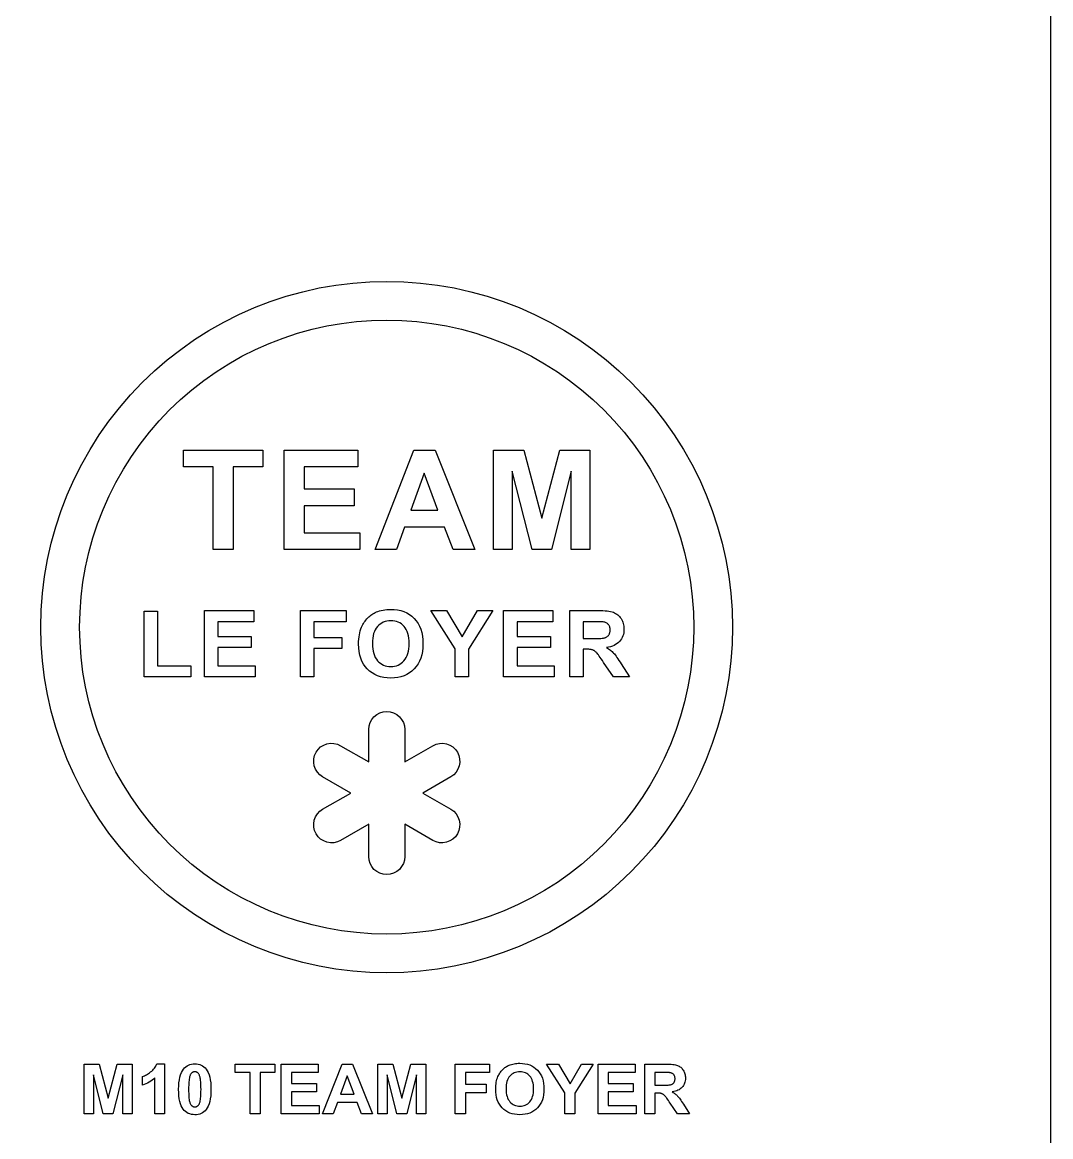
# Model space of a CAD drawing. Header units: millimetres. Extents: x 0 to 300, y 0 to 200.
# Drawn here: x 262.83 to 300, y 39.06 to 79.35 of the extents above; entities that cross this region are included whole.
import ezdxf

# ---------------------------------------------------------------- set-up
doc = ezdxf.new("R2010")
doc.units = ezdxf.units.MM
for name, color, linetype in [('CUT', 1, 'Continuous'), ('ENGRAVE', 5, 'Continuous'), ('LABELS', 250, 'Continuous'), ('SHEET', 8, 'Continuous')]:
    doc.layers.add(name, color=color, linetype=linetype)

msp = doc.modelspace()

# ---------------------------------------------------------------- linework, layer by layer
at = {"layer": 'CUT'}
msp.add_lwpolyline([(288.5, 57.481), (288.485, 56.868), (288.44, 56.256), (288.365, 55.647), (288.26, 55.043), (288.125, 54.444), (287.962, 53.853), (287.769, 53.27), (287.548, 52.698), (287.3, 52.137), (287.024, 51.589), (286.722, 51.055), (286.393, 50.537), (286.04, 50.035), (285.663, 49.551), (285.262, 49.087), (284.839, 48.642), (284.394, 48.219), (283.93, 47.819), (283.446, 47.441), (282.945, 47.088), (282.426, 46.76), (281.892, 46.457), (281.344, 46.181), (280.784, 45.933), (280.211, 45.712), (279.629, 45.519), (279.037, 45.356), (278.439, 45.221), (277.834, 45.116), (277.225, 45.041), (276.613, 44.996), (276, 44.981), (275.387, 44.996), (274.775, 45.041), (274.166, 45.116), (273.561, 45.221), (272.963, 45.356), (272.371, 45.519), (271.789, 45.712), (271.216, 45.933), (270.656, 46.181), (270.108, 46.457), (269.574, 46.76), (269.055, 47.088), (268.554, 47.441), (268.07, 47.819), (267.606, 48.219), (267.161, 48.642), (266.738, 49.087), (266.337, 49.551), (265.96, 50.035), (265.607, 50.537), (265.278, 51.055), (264.976, 51.589), (264.7, 52.137), (264.452, 52.698), (264.231, 53.27), (264.038, 53.853), (263.875, 54.444), (263.74, 55.043), (263.635, 55.647), (263.56, 56.256), (263.515, 56.868), (263.5, 57.481), (263.515, 58.094), (263.56, 58.706), (263.635, 59.315), (263.74, 59.92), (263.875, 60.518), (264.038, 61.11), (264.231, 61.692), (264.452, 62.265), (264.7, 62.826), (264.976, 63.374), (265.278, 63.907), (265.607, 64.426), (265.96, 64.927), (266.337, 65.411), (266.738, 65.876), (267.161, 66.32), (267.606, 66.743), (268.07, 67.144), (268.554, 67.521), (269.055, 67.875), (269.574, 68.203), (270.108, 68.505), (270.656, 68.781), (271.216, 69.03), (271.789, 69.25), (272.371, 69.443), (272.963, 69.607), (273.561, 69.741), (274.166, 69.846), (274.775, 69.921), (275.387, 69.966), (276, 69.981), (276.613, 69.966), (277.225, 69.921), (277.834, 69.846), (278.439, 69.741), (279.037, 69.607), (279.629, 69.443), (280.211, 69.25), (280.784, 69.03), (281.344, 68.781), (281.892, 68.505), (282.426, 68.203), (282.945, 67.875), (283.446, 67.521), (283.93, 67.144), (284.394, 66.743), (284.839, 66.32), (285.262, 65.876), (285.663, 65.411), (286.04, 64.927), (286.393, 64.426), (286.722, 63.907), (287.024, 63.374), (287.3, 62.826), (287.548, 62.265), (287.769, 61.692), (287.962, 61.11), (288.125, 60.518), (288.26, 59.92), (288.365, 59.315), (288.44, 58.706), (288.485, 58.094)], close=True, dxfattribs=at)
at = {"layer": 'ENGRAVE'}
for points in [[(287.1, 57.481), (287.086, 56.937), (287.046, 56.393), (286.979, 55.852), (286.886, 55.316), (286.767, 54.784), (286.622, 54.259), (286.451, 53.742), (286.255, 53.234), (286.034, 52.735), (285.789, 52.249), (285.52, 51.775), (285.229, 51.315), (284.915, 50.869), (284.58, 50.44), (284.224, 50.027), (283.849, 49.633), (283.454, 49.257), (283.041, 48.901), (282.612, 48.566), (282.167, 48.252), (281.706, 47.961), (281.232, 47.692), (280.746, 47.447), (280.248, 47.226), (279.739, 47.03), (279.222, 46.86), (278.697, 46.714), (278.165, 46.595), (277.629, 46.502), (277.088, 46.435), (276.545, 46.395), (276, 46.382), (275.455, 46.395), (274.912, 46.435), (274.371, 46.502), (273.835, 46.595), (273.303, 46.714), (272.778, 46.86), (272.261, 47.03), (271.752, 47.226), (271.254, 47.447), (270.768, 47.692), (270.294, 47.961), (269.833, 48.252), (269.388, 48.566), (268.959, 48.901), (268.546, 49.257), (268.151, 49.633), (267.776, 50.027), (267.42, 50.44), (267.085, 50.869), (266.771, 51.315), (266.48, 51.775), (266.211, 52.249), (265.966, 52.735), (265.745, 53.234), (265.549, 53.742), (265.378, 54.259), (265.233, 54.784), (265.114, 55.316), (265.021, 55.852), (264.954, 56.393), (264.914, 56.937), (264.9, 57.481), (264.914, 58.026), (264.954, 58.569), (265.021, 59.11), (265.114, 59.647), (265.233, 60.178), (265.378, 60.703), (265.549, 61.22), (265.745, 61.729), (265.966, 62.227), (266.211, 62.713), (266.48, 63.187), (266.771, 63.648), (267.085, 64.093), (267.42, 64.523), (267.776, 64.935), (268.151, 65.33), (268.546, 65.705), (268.959, 66.061), (269.388, 66.396), (269.833, 66.71), (270.294, 67.002), (270.768, 67.27), (271.254, 67.515), (271.752, 67.736), (272.261, 67.932), (272.778, 68.103), (273.303, 68.248), (273.835, 68.367), (274.371, 68.461), (274.912, 68.527), (275.455, 68.567), (276, 68.581), (276.545, 68.567), (277.088, 68.527), (277.629, 68.461), (278.165, 68.367), (278.697, 68.248), (279.222, 68.103), (279.739, 67.932), (280.248, 67.736), (280.746, 67.515), (281.232, 67.27), (281.706, 67.002), (282.167, 66.71), (282.612, 66.396), (283.041, 66.061), (283.454, 65.705), (283.849, 65.33), (284.224, 64.935), (284.58, 64.523), (284.915, 64.093), (285.229, 63.648), (285.52, 63.187), (285.789, 62.713), (286.034, 62.227), (286.255, 61.729), (286.451, 61.22), (286.622, 60.703), (286.767, 60.178), (286.886, 59.647), (286.979, 59.11), (287.046, 58.569), (287.086, 58.026)], [(268.658, 63.272), (268.658, 63.881), (271.519, 63.881), (271.519, 63.272), (270.453, 63.272), (270.453, 60.281), (269.726, 60.281), (269.726, 63.272)], [(274.957, 63.881), (274.957, 63.272), (273.015, 63.272), (273.015, 62.474), (274.822, 62.474), (274.822, 61.867), (273.015, 61.867), (273.015, 60.888), (275.026, 60.888), (275.026, 60.281), (272.288, 60.281), (272.288, 63.881)], [(276.645, 61.099), (276.348, 60.281), (275.577, 60.281), (276.979, 63.881), (277.747, 63.881), (279.189, 60.281), (278.398, 60.281), (278.084, 61.099)], [(280.952, 63.881), (281.606, 61.425), (282.252, 63.881), (283.342, 63.881), (283.342, 60.281), (282.667, 60.281), (282.667, 63.115), (281.952, 60.281), (281.252, 60.281), (280.54, 63.115), (280.54, 60.281), (279.865, 60.281), (279.865, 63.881)], [(277.851, 61.705), (277.355, 63.041), (276.868, 61.705)], [(267.714, 58.061), (267.714, 56.086), (268.919, 56.086), (268.919, 55.681), (267.23, 55.681), (267.23, 58.061)], [(271.194, 57.675), (269.899, 57.675), (269.899, 57.143), (271.104, 57.143), (271.104, 56.739), (269.899, 56.739), (269.899, 56.086), (271.24, 56.086), (271.24, 55.681), (269.415, 55.681), (269.415, 58.081), (271.194, 58.081)], [(274.531, 57.675), (273.37, 57.675), (273.37, 57.107), (274.372, 57.107), (274.372, 56.701), (273.37, 56.701), (273.37, 55.681), (272.886, 55.681), (272.886, 58.081), (274.531, 58.081)], [(275.01, 57.204), (275.025, 57.279), (275.044, 57.35), (275.066, 57.418), (275.092, 57.482), (275.113, 57.527), (275.137, 57.571), (275.162, 57.614), (275.189, 57.656), (275.218, 57.696), (275.248, 57.736), (275.281, 57.774), (275.315, 57.811), (275.351, 57.846), (275.388, 57.879), (275.425, 57.91), (275.464, 57.938), (275.503, 57.964), (275.543, 57.987), (275.584, 58.008), (275.626, 58.027), (275.683, 58.049), (275.742, 58.069), (275.803, 58.085), (275.867, 58.098), (275.933, 58.109), (276.001, 58.116), (276.071, 58.121), (276.143, 58.122), (276.272, 58.117), (276.395, 58.101), (276.511, 58.076), (276.62, 58.04), (276.723, 57.994), (276.819, 57.937), (276.909, 57.87), (276.992, 57.793), (277.066, 57.707), (277.131, 57.612), (277.186, 57.51), (277.231, 57.4), (277.265, 57.281), (277.29, 57.155), (277.305, 57.02), (277.31, 56.878), (277.305, 56.737), (277.29, 56.603), (277.266, 56.478), (277.231, 56.36), (277.187, 56.25), (277.132, 56.148), (277.068, 56.054), (276.994, 55.968), (276.912, 55.892), (276.823, 55.825), (276.727, 55.768), (276.625, 55.722), (276.516, 55.686), (276.401, 55.661), (276.278, 55.645), (276.149, 55.64), (276.019, 55.645), (275.896, 55.661), (275.779, 55.686), (275.669, 55.722), (275.566, 55.768), (275.47, 55.824), (275.381, 55.89), (275.298, 55.967), (275.224, 56.052), (275.16, 56.146), (275.106, 56.246), (275.061, 56.355), (275.027, 56.471), (275.002, 56.595), (274.987, 56.727), (274.982, 56.866), (274.984, 56.956), (274.989, 57.042), (274.998, 57.125)], [(278.158, 58.081), (278.722, 57.132), (279.276, 58.081), (279.834, 58.081), (278.952, 56.688), (278.952, 55.681), (278.469, 55.681), (278.469, 56.691), (277.59, 58.081)], [(282.004, 57.675), (280.709, 57.675), (280.709, 57.143), (281.914, 57.143), (281.914, 56.739), (280.709, 56.739), (280.709, 56.086), (282.05, 56.086), (282.05, 55.681), (280.225, 55.681), (280.225, 58.081), (282.004, 58.081)], [(283.812, 58.077), (283.891, 58.072), (283.965, 58.065), (284.031, 58.056), (284.091, 58.045), (284.145, 58.032), (284.192, 58.016), (284.234, 57.999), (284.274, 57.978), (284.313, 57.954), (284.349, 57.927), (284.382, 57.896), (284.414, 57.863), (284.443, 57.826), (284.471, 57.786), (284.495, 57.744), (284.517, 57.701), (284.535, 57.656), (284.549, 57.609), (284.561, 57.561), (284.569, 57.512), (284.574, 57.461), (284.575, 57.408), (284.573, 57.342), (284.566, 57.279), (284.553, 57.219), (284.536, 57.162), (284.513, 57.107), (284.486, 57.056), (284.454, 57.008), (284.417, 56.962), (284.375, 56.92), (284.327, 56.882), (284.275, 56.848), (284.219, 56.819), (284.157, 56.793), (284.09, 56.771), (284.018, 56.754), (283.942, 56.74), (283.98, 56.717), (284.017, 56.693), (284.052, 56.669), (284.085, 56.644), (284.117, 56.619), (284.147, 56.593), (284.175, 56.566), (284.201, 56.539), (284.228, 56.509), (284.257, 56.473), (284.288, 56.433), (284.322, 56.387), (284.357, 56.335), (284.395, 56.279), (284.435, 56.217), (284.477, 56.149), (284.77, 55.681), (284.191, 55.681), (283.84, 56.203), (283.796, 56.27), (283.754, 56.33), (283.717, 56.384), (283.683, 56.432), (283.653, 56.472), (283.627, 56.507), (283.604, 56.535), (283.585, 56.556), (283.568, 56.574), (283.55, 56.59), (283.532, 56.604), (283.514, 56.618), (283.496, 56.629), (283.477, 56.64), (283.458, 56.649), (283.439, 56.656), (283.419, 56.662), (283.395, 56.668), (283.369, 56.672), (283.34, 56.676), (283.308, 56.679), (283.273, 56.681), (283.236, 56.683), (283.195, 56.683), (283.097, 56.683), (283.097, 55.681), (282.613, 55.681), (282.613, 58.081), (283.633, 58.081), (283.725, 58.08)], [(275.529, 56.524), (275.555, 56.45), (275.587, 56.382), (275.626, 56.32), (275.67, 56.265), (275.718, 56.215), (275.77, 56.173), (275.825, 56.137), (275.883, 56.107), (275.945, 56.084), (276.009, 56.068), (276.077, 56.058), (276.148, 56.054), (276.219, 56.058), (276.286, 56.067), (276.351, 56.084), (276.412, 56.107), (276.469, 56.136), (276.524, 56.172), (276.575, 56.214), (276.623, 56.263), (276.667, 56.319), (276.705, 56.381), (276.737, 56.449), (276.763, 56.524), (276.783, 56.606), (276.798, 56.694), (276.806, 56.788), (276.809, 56.889), (276.806, 56.989), (276.798, 57.083), (276.784, 57.169), (276.764, 57.249), (276.739, 57.323), (276.707, 57.39), (276.671, 57.451), (276.628, 57.505), (276.581, 57.552), (276.53, 57.594), (276.476, 57.629), (276.418, 57.657), (276.356, 57.679), (276.29, 57.695), (276.221, 57.705), (276.148, 57.708), (276.075, 57.705), (276.005, 57.695), (275.94, 57.679), (275.877, 57.657), (275.819, 57.628), (275.764, 57.592), (275.713, 57.551), (275.665, 57.502), (275.622, 57.448), (275.585, 57.387), (275.553, 57.319), (275.527, 57.245), (275.507, 57.164), (275.493, 57.077), (275.484, 56.983), (275.482, 56.883), (275.484, 56.784), (275.493, 56.691), (275.508, 56.605)], [(283.68, 57.07), (283.739, 57.073), (283.789, 57.078), (283.831, 57.083), (283.865, 57.089), (283.891, 57.096), (283.912, 57.104), (283.932, 57.113), (283.951, 57.124), (283.969, 57.136), (283.985, 57.149), (284, 57.164), (284.014, 57.18), (284.027, 57.197), (284.039, 57.216), (284.049, 57.235), (284.057, 57.256), (284.064, 57.278), (284.069, 57.301), (284.073, 57.325), (284.075, 57.351), (284.076, 57.377), (284.075, 57.407), (284.072, 57.435), (284.067, 57.461), (284.06, 57.487), (284.051, 57.51), (284.04, 57.533), (284.027, 57.553), (284.011, 57.573), (283.994, 57.591), (283.976, 57.607), (283.956, 57.621), (283.934, 57.634), (283.91, 57.645), (283.885, 57.654), (283.858, 57.661), (283.829, 57.667), (283.811, 57.669), (283.785, 57.671), (283.752, 57.672), (283.711, 57.673), (283.663, 57.674), (283.608, 57.675), (283.545, 57.675), (283.475, 57.675), (283.097, 57.675), (283.097, 57.066), (283.456, 57.066), (283.539, 57.067), (283.614, 57.068)], [(275.362, 53.908), (275.399, 54.03), (275.46, 54.142), (275.54, 54.241), (275.639, 54.322), (275.751, 54.382), (275.873, 54.419), (276, 54.431), (276.127, 54.419), (276.249, 54.382), (276.361, 54.322), (276.46, 54.241), (276.54, 54.142), (276.601, 54.03), (276.638, 53.908), (276.65, 53.781), (276.65, 52.607), (277.667, 53.194), (277.783, 53.247), (277.907, 53.276), (278.034, 53.28), (278.16, 53.259), (278.279, 53.214), (278.388, 53.147), (278.481, 53.06), (278.555, 52.956), (278.607, 52.84), (278.636, 52.716), (278.64, 52.589), (278.62, 52.463), (278.575, 52.344), (278.508, 52.235), (278.42, 52.142), (278.317, 52.068), (277.3, 51.481), (278.317, 50.894), (278.42, 50.82), (278.508, 50.727), (278.575, 50.619), (278.62, 50.499), (278.64, 50.374), (278.636, 50.246), (278.607, 50.122), (278.555, 50.006), (278.481, 49.903), (278.388, 49.815), (278.279, 49.748), (278.16, 49.703), (278.034, 49.683), (277.907, 49.687), (277.783, 49.716), (277.667, 49.768), (276.65, 50.355), (276.65, 49.181), (276.638, 49.054), (276.601, 48.932), (276.54, 48.82), (276.46, 48.722), (276.361, 48.641), (276.249, 48.581), (276.127, 48.544), (276, 48.531), (275.873, 48.544), (275.751, 48.581), (275.639, 48.641), (275.54, 48.722), (275.46, 48.82), (275.399, 48.932), (275.362, 49.054), (275.35, 49.181), (275.35, 50.355), (274.333, 49.768), (274.217, 49.716), (274.093, 49.687), (273.966, 49.683), (273.84, 49.703), (273.721, 49.748), (273.612, 49.815), (273.519, 49.903), (273.445, 50.006), (273.393, 50.122), (273.364, 50.246), (273.36, 50.374), (273.38, 50.499), (273.425, 50.619), (273.492, 50.727), (273.58, 50.82), (273.683, 50.894), (274.7, 51.481), (273.683, 52.068), (273.58, 52.142), (273.492, 52.235), (273.425, 52.344), (273.38, 52.463), (273.36, 52.589), (273.364, 52.716), (273.393, 52.84), (273.445, 52.956), (273.519, 53.06), (273.612, 53.147), (273.721, 53.214), (273.84, 53.259), (273.966, 53.28), (274.093, 53.276), (274.217, 53.247), (274.333, 53.194), (275.35, 52.607), (275.35, 53.781)]]:
    msp.add_lwpolyline(points, close=True, dxfattribs=at)
at = {"layer": 'LABELS'}
for points in [[(266.252, 41.681), (266.797, 41.681), (266.797, 39.881), (266.459, 39.881), (266.459, 41.298), (266.102, 39.881), (265.752, 39.881), (265.396, 41.298), (265.396, 39.881), (265.058, 39.881), (265.058, 41.681), (265.602, 41.681), (265.929, 40.453)], [(267.521, 41.099), (267.468, 41.062), (267.413, 41.028), (267.357, 40.996), (267.298, 40.968), (267.237, 40.943), (267.174, 40.92), (267.174, 41.233), (267.208, 41.245), (267.243, 41.26), (267.278, 41.277), (267.315, 41.297), (267.352, 41.319), (267.389, 41.344), (267.428, 41.371), (267.467, 41.401), (267.505, 41.432), (267.54, 41.465), (267.572, 41.499), (267.601, 41.534), (267.626, 41.571), (267.649, 41.609), (267.668, 41.648), (267.685, 41.689), (267.964, 41.689), (267.964, 39.881), (267.619, 39.881), (267.619, 41.181), (267.571, 41.139)], [(269.296, 41.642), (269.346, 41.616), (269.391, 41.584), (269.434, 41.546), (269.472, 41.502), (269.513, 41.442), (269.549, 41.373), (269.579, 41.295), (269.604, 41.208), (269.623, 41.112), (269.637, 41.007), (269.645, 40.892), (269.648, 40.769), (269.645, 40.646), (269.637, 40.531), (269.623, 40.426), (269.604, 40.33), (269.579, 40.243), (269.548, 40.164), (269.512, 40.095), (269.471, 40.035), (269.433, 39.991), (269.391, 39.954), (269.345, 39.922), (269.296, 39.896), (269.243, 39.876), (269.187, 39.862), (269.127, 39.853), (269.063, 39.85), (268.999, 39.854), (268.938, 39.863), (268.881, 39.879), (268.826, 39.901), (268.775, 39.929), (268.727, 39.964), (268.682, 40.005), (268.64, 40.052), (268.602, 40.108), (268.569, 40.173), (268.542, 40.248), (268.519, 40.333), (268.502, 40.428), (268.489, 40.533), (268.481, 40.648), (268.479, 40.773), (268.482, 40.895), (268.49, 41.009), (268.504, 41.114), (268.523, 41.21), (268.548, 41.297), (268.578, 41.375), (268.614, 41.444), (268.656, 41.504), (268.694, 41.547), (268.736, 41.585), (268.782, 41.617), (268.831, 41.642), (268.883, 41.663), (268.94, 41.677), (269, 41.686), (269.063, 41.689), (269.127, 41.686), (269.187, 41.677), (269.243, 41.662)], [(271.955, 41.681), (271.955, 41.377), (271.422, 41.377), (271.422, 39.881), (271.059, 39.881), (271.059, 41.377), (270.524, 41.377), (270.524, 41.681)], [(273.524, 41.377), (272.553, 41.377), (272.553, 40.978), (273.457, 40.978), (273.457, 40.674), (272.553, 40.674), (272.553, 40.184), (273.558, 40.184), (273.558, 39.881), (272.189, 39.881), (272.189, 41.681), (273.524, 41.681)], [(273.684, 39.881), (274.385, 41.681), (274.769, 41.681), (275.49, 39.881), (275.094, 39.881), (274.937, 40.29), (274.218, 40.29), (274.069, 39.881)], [(276.548, 40.453), (276.871, 41.681), (277.416, 41.681), (277.416, 39.881), (277.079, 39.881), (277.079, 41.298), (276.721, 39.881), (276.371, 39.881), (276.015, 41.298), (276.015, 39.881), (275.678, 39.881), (275.678, 41.681), (276.222, 41.681)], [(278.842, 41.377), (278.842, 40.951), (279.593, 40.951), (279.593, 40.646), (278.842, 40.646), (278.842, 39.881), (278.478, 39.881), (278.478, 41.681), (279.712, 41.681), (279.712, 41.377)], [(279.97, 41.079), (279.985, 41.133), (280.001, 41.184), (280.021, 41.232), (280.037, 41.266), (280.054, 41.299), (280.073, 41.331), (280.093, 41.362), (280.115, 41.393), (280.138, 41.422), (280.162, 41.451), (280.188, 41.479), (280.215, 41.505), (280.243, 41.53), (280.271, 41.553), (280.299, 41.574), (280.329, 41.593), (280.359, 41.611), (280.39, 41.627), (280.421, 41.641), (280.464, 41.657), (280.508, 41.672), (280.554, 41.684), (280.602, 41.694), (280.651, 41.702), (280.702, 41.707), (280.755, 41.711), (280.809, 41.712), (280.906, 41.708), (280.998, 41.696), (281.085, 41.677), (281.167, 41.65), (281.244, 41.615), (281.316, 41.573), (281.383, 41.523), (281.445, 41.465), (281.501, 41.4), (281.55, 41.33), (281.591, 41.253), (281.625, 41.17), (281.651, 41.081), (281.669, 40.986), (281.681, 40.886), (281.684, 40.779), (281.681, 40.673), (281.669, 40.573), (281.651, 40.478), (281.625, 40.39), (281.592, 40.308), (281.551, 40.232), (281.503, 40.161), (281.447, 40.097), (281.386, 40.039), (281.319, 39.989), (281.247, 39.947), (281.17, 39.912), (281.089, 39.885), (281.002, 39.866), (280.91, 39.854), (280.814, 39.85), (280.716, 39.854), (280.623, 39.866), (280.536, 39.885), (280.453, 39.912), (280.376, 39.946), (280.304, 39.988), (280.237, 40.038), (280.175, 40.095), (280.12, 40.16), (280.072, 40.229), (280.031, 40.305), (279.998, 40.387), (279.972, 40.474), (279.953, 40.567), (279.942, 40.666), (279.938, 40.77), (279.94, 40.837), (279.943, 40.902), (279.95, 40.964), (279.959, 41.023)], [(282.207, 41.681), (282.631, 40.969), (283.046, 41.681), (283.465, 41.681), (282.803, 40.636), (282.803, 39.881), (282.441, 39.881), (282.441, 40.639), (281.781, 41.681)], [(284.009, 41.377), (284.009, 40.978), (284.912, 40.978), (284.912, 40.674), (284.009, 40.674), (284.009, 40.184), (285.014, 40.184), (285.014, 39.881), (283.645, 39.881), (283.645, 41.681), (284.98, 41.681), (284.98, 41.377)], [(286.283, 41.674), (286.338, 41.669), (286.388, 41.662), (286.433, 41.654), (286.473, 41.644), (286.508, 41.633), (286.54, 41.619), (286.57, 41.604), (286.599, 41.586), (286.625, 41.565), (286.651, 41.543), (286.675, 41.517), (286.697, 41.49), (286.717, 41.46), (286.736, 41.429), (286.752, 41.396), (286.765, 41.362), (286.776, 41.327), (286.785, 41.291), (286.791, 41.254), (286.794, 41.216), (286.796, 41.176), (286.794, 41.127), (286.788, 41.08), (286.779, 41.034), (286.766, 40.992), (286.749, 40.951), (286.729, 40.912), (286.705, 40.876), (286.677, 40.842), (286.645, 40.81), (286.61, 40.782), (286.571, 40.757), (286.528, 40.734), (286.482, 40.715), (286.432, 40.699), (286.378, 40.686), (286.321, 40.676), (286.349, 40.658), (286.377, 40.64), (286.403, 40.622), (286.428, 40.603), (286.452, 40.584), (286.474, 40.565), (286.495, 40.545), (286.515, 40.525), (286.535, 40.502), (286.557, 40.475), (286.58, 40.445), (286.605, 40.41), (286.632, 40.372), (286.66, 40.329), (286.69, 40.283), (286.722, 40.232), (286.942, 39.881), (286.507, 39.881), (286.244, 40.273), (286.211, 40.323), (286.18, 40.368), (286.152, 40.408), (286.127, 40.444), (286.104, 40.475), (286.084, 40.5), (286.067, 40.521), (286.053, 40.537), (286.04, 40.551), (286.027, 40.563), (286.013, 40.574), (286, 40.583), (285.986, 40.592), (285.972, 40.6), (285.958, 40.607), (285.944, 40.612), (285.928, 40.617), (285.911, 40.621), (285.891, 40.625), (285.869, 40.628), (285.845, 40.63), (285.819, 40.631), (285.791, 40.632), (285.761, 40.633), (285.687, 40.633), (285.687, 39.881), (285.324, 39.881), (285.324, 41.681), (286.088, 41.681), (286.158, 41.68), (286.223, 41.678)], [(269.004, 41.392), (268.99, 41.387), (268.977, 41.38), (268.964, 41.372), (268.952, 41.363), (268.94, 41.352), (268.928, 41.339), (268.918, 41.324), (268.908, 41.307), (268.899, 41.288), (268.89, 41.267), (268.883, 41.244), (268.876, 41.219), (268.867, 41.183), (268.86, 41.141), (268.854, 41.093), (268.849, 41.04), (268.845, 40.981), (268.842, 40.916), (268.84, 40.845), (268.84, 40.769), (268.84, 40.693), (268.842, 40.623), (268.844, 40.559), (268.848, 40.502), (268.852, 40.45), (268.858, 40.405), (268.864, 40.366), (268.872, 40.334), (268.88, 40.305), (268.889, 40.279), (268.898, 40.256), (268.908, 40.235), (268.918, 40.216), (268.929, 40.2), (268.94, 40.187), (268.952, 40.176), (268.965, 40.167), (268.977, 40.159), (268.991, 40.152), (269.004, 40.146), (269.018, 40.142), (269.033, 40.139), (269.048, 40.137), (269.063, 40.137), (269.079, 40.137), (269.094, 40.139), (269.108, 40.142), (269.123, 40.147), (269.136, 40.152), (269.15, 40.159), (269.163, 40.167), (269.175, 40.176), (269.187, 40.187), (269.198, 40.2), (269.209, 40.215), (269.219, 40.232), (269.228, 40.251), (269.236, 40.272), (269.244, 40.295), (269.251, 40.319), (269.26, 40.356), (269.267, 40.397), (269.273, 40.445), (269.278, 40.498), (269.282, 40.557), (269.285, 40.622), (269.286, 40.693), (269.287, 40.769), (269.286, 40.845), (269.285, 40.915), (269.282, 40.979), (269.279, 41.036), (269.274, 41.087), (269.269, 41.132), (269.262, 41.171), (269.255, 41.204), (269.247, 41.233), (269.238, 41.258), (269.229, 41.282), (269.219, 41.303), (269.209, 41.322), (269.198, 41.338), (269.186, 41.351), (269.174, 41.363), (269.162, 41.372), (269.149, 41.38), (269.136, 41.387), (269.122, 41.392), (269.108, 41.397), (269.094, 41.4), (269.079, 41.402), (269.063, 41.402), (269.048, 41.402), (269.033, 41.4), (269.018, 41.397)], [(274.33, 40.593), (274.821, 40.593), (274.573, 41.261)], [(280.368, 40.458), (280.392, 40.407), (280.421, 40.361), (280.454, 40.319), (280.49, 40.282), (280.529, 40.25), (280.571, 40.223), (280.614, 40.201), (280.66, 40.183), (280.709, 40.171), (280.759, 40.164), (280.812, 40.161), (280.866, 40.164), (280.916, 40.171), (280.965, 40.183), (281.01, 40.2), (281.054, 40.222), (281.095, 40.249), (281.133, 40.281), (281.169, 40.318), (281.202, 40.359), (281.23, 40.406), (281.254, 40.457), (281.274, 40.513), (281.289, 40.574), (281.3, 40.641), (281.306, 40.711), (281.309, 40.787), (281.306, 40.862), (281.3, 40.932), (281.289, 40.997), (281.275, 41.057), (281.256, 41.113), (281.232, 41.163), (281.205, 41.208), (281.173, 41.249), (281.138, 41.285), (281.099, 41.316), (281.059, 41.342), (281.015, 41.363), (280.968, 41.38), (280.919, 41.392), (280.867, 41.399), (280.812, 41.401), (280.758, 41.399), (280.706, 41.392), (280.656, 41.38), (280.61, 41.363), (280.566, 41.341), (280.524, 41.315), (280.486, 41.283), (280.45, 41.247), (280.418, 41.206), (280.39, 41.16), (280.366, 41.11), (280.347, 41.054), (280.332, 40.993), (280.321, 40.928), (280.315, 40.858), (280.313, 40.782), (280.315, 40.708), (280.322, 40.639), (280.333, 40.574), (280.348, 40.514)], [(286.168, 40.925), (286.206, 40.929), (286.238, 40.932), (286.263, 40.937), (286.282, 40.942), (286.298, 40.948), (286.313, 40.955), (286.327, 40.963), (286.34, 40.972), (286.353, 40.982), (286.364, 40.993), (286.375, 41.005), (286.384, 41.018), (286.393, 41.032), (286.4, 41.047), (286.407, 41.062), (286.412, 41.079), (286.416, 41.096), (286.419, 41.114), (286.421, 41.133), (286.421, 41.153), (286.42, 41.175), (286.418, 41.196), (286.414, 41.216), (286.409, 41.235), (286.402, 41.253), (286.394, 41.27), (286.384, 41.285), (286.373, 41.3), (286.36, 41.313), (286.346, 41.325), (286.331, 41.336), (286.314, 41.345), (286.297, 41.354), (286.278, 41.361), (286.257, 41.366), (286.236, 41.37), (286.222, 41.372), (286.203, 41.373), (286.178, 41.374), (286.147, 41.375), (286.111, 41.376), (286.07, 41.376), (286.023, 41.377), (285.971, 41.377), (285.687, 41.377), (285.687, 40.92), (285.956, 40.92), (286.018, 40.92), (286.074, 40.921), (286.124, 40.923)]]:
    msp.add_lwpolyline(points, close=True, dxfattribs=at)
at = {"layer": 'SHEET'}
msp.add_lwpolyline([(0, 0), (300, 0), (300, 200), (0, 200)], close=True, dxfattribs=at)

doc.saveas('drawing.dxf')
